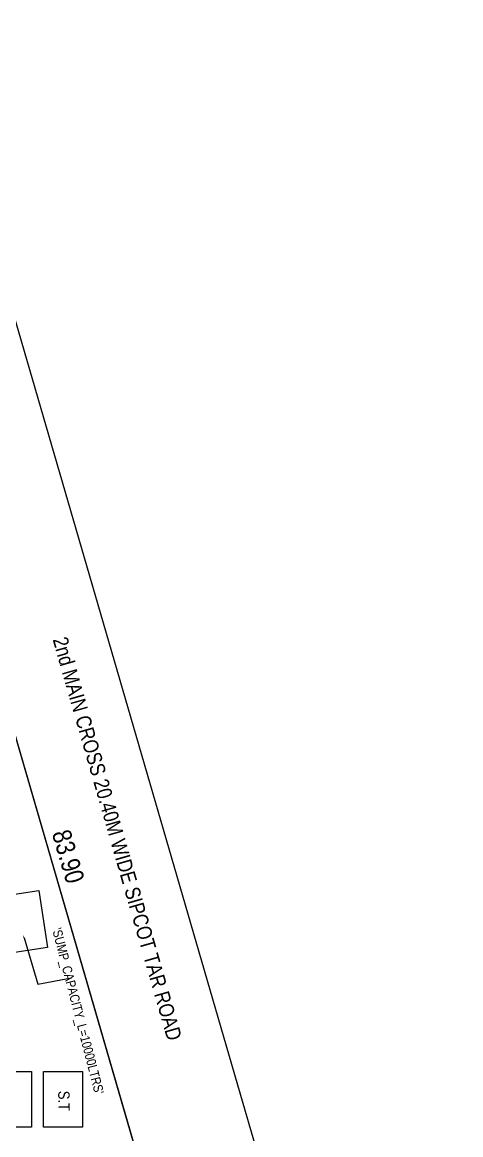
# Model space of a CAD drawing. Header units: metres. Extents: x -488 to 4759, y 38 to 2071.
# Drawn here: x 1361.4 to 1384.7, y 149.4 to 208.4 of the extents above; entities that cross this region are included whole.
import ezdxf
from ezdxf import colors
from ezdxf.entities.mleader import LeaderData, LeaderLine
from ezdxf.math import Vec2, Vec3

# ---------------------------------------------------------------- set-up
doc = ezdxf.new("R2010")
doc.units = ezdxf.units.M
doc.header["$MEASUREMENT"] = 0
for name, color, linetype in [('BLK_1_LVL_0_SIDE_SETBACK2', 102, 'Continuous'), ('PLOT_BOUNDARY', 70, 'Continuous'), ('SEPTIC_TANK_1', 146, 'Continuous'), ('SURRENDER_ROAD_WIDTH', 2, 'Continuous'), ('UG_SUMP', 194, 'Continuous')]:
    doc.layers.add(name, color=color, linetype=linetype)
doc.styles.add('2', font='swissc.ttf', dxfattribs={"height": 0.23})
doc.styles.add('CODE', font='swissc.ttf', dxfattribs={"height": 0.25})
doc.styles.add('default_mm', font='ARIALN.TTF', dxfattribs={"height": 30})
doc.styles.get("Standard").update_dxf_attribs({"font": 'arial.ttf', "height": 0.23})

msp = doc.modelspace()

# ---------------------------------------------------------------- linework, layer by layer
at = {"layer": 'BLK_1_LVL_0_SIDE_SETBACK2', "ltscale": 400}
msp.add_lwpolyline([(1319.356, 195.81711), (1319.35655, 132.91711), (1371.98801, 132.91752), (1353.71101, 195.81738), (1319.356, 195.81706)], close=True, dxfattribs=at)
at = {"layer": 'PLOT_BOUNDARY', "ltscale": 400}
msp.add_lwpolyline([(1235.40656, 205.36646), (1235.40656, 123.21646), (1374.80656, 123.21754), (1351.39578, 203.78518)], close=True, dxfattribs=at)
at = {"layer": 'SEPTIC_TANK_1', "linetype": 'ByBlock'}
for points in [[(1361.91142, 152.74894), (1361.91144, 149.7992), (1359.84857, 149.79919), (1359.84854, 152.74892)], [(1364.61705, 152.74867), (1364.61708, 149.79893), (1362.5542, 149.79892), (1362.55418, 152.74865)]]:
    msp.add_lwpolyline(points, close=True, dxfattribs=at)
at = {"layer": 'SURRENDER_ROAD_WIDTH'}
msp.add_lwpolyline([(1356.44145, 208.42004), (1381.19931, 123.21646), (1384.66273, 123.21646)], dxfattribs=at)
at = {"layer": 'UG_SUMP', "color": 194}
msp.add_lwpolyline([(1362.29498, 162.36641), (1362.76159, 159.33089), (1360.66596, 159.00876), (1360.19935, 162.04427)], close=True, dxfattribs=at)

# ---------------------------------------------------------------- texts
at = {"lineweight": -2, "attachment_point": 5, "style": 'CODE'}
for s, insert, char_height, rotation in [('2nd MAIN CROSS 20.40M WIDE SIPCOT TAR ROAD', (1366.45921, 165.1083), 0.8, 285.960746), ('\\A1;83.90', (1363.85498, 164.16136), 1, 286.2024353)]:
    msp.add_mtext(s, dxfattribs=dict(at, insert=insert, char_height=char_height, rotation=rotation))
at = {"linetype": 'ByBlock', "lineweight": 30, "insert": (1363.92459, 151.73511), "char_height": 0.6, "width": 2.4553937, "attachment_point": 1, "rotation": 270.8740504, "style": '2'}
msp.add_mtext('S.T', dxfattribs=at)
at = {"layer": 'UG_SUMP', "color": 194, "insert": (1363.48176, 160.42698), "char_height": 0.5, "attachment_point": 1, "rotation": 284.515665, "style": 'default_mm'}
msp.add_mtext_dynamic_manual_height_columns("'SUMP_CAPACITY_L=10000LTRS'", width=378.9892735, gutter_width=150, heights=[8.26319], dxfattribs=at)

# ---------------------------------------------------------------- leaders
at = {"layer": 'UG_SUMP', "color": 194}
ml = msp.add_multileader_mtext('Standard', dxfattribs=at)
ml.set_content('', color=194)
ml.set_leader_properties()
ml.build(insert=Vec2(0, 0))
ml.multileader.update_dxf_attribs({"text_right_attachment_type": 6, "dogleg_length": 0.36, "arrow_head_size": 0.18})
ctx = ml.context
ctx.base_point, ctx.char_height, ctx.arrow_head_size, ctx.landing_gap_size, ctx.plane_origin, ctx.plane_x_axis, ctx.plane_y_axis = Vec3(1364.03946, 157.72893), 0.18, 0.18, 0.09, Vec3(1422.0636, 131.04518), Vec3(0.98302134, 0.18349127), Vec3(-0.18349127, 0.98302134)
ctx.right_attachment = 6
notes = []
notes.append((ctx, [(1, (1, 1, 0), (1362.24825, 157.39458), (0.98302134, 0.18349127), 1.82215, [(0, [(1361.46428, 160.01202)], 0, [])])]))
ctx.mtext.insert, ctx.mtext.text_direction, ctx.mtext.rotation, ctx.mtext.flow_direction = Vec3(1364.11142, 157.83392), Vec3(0.98302134, 0.18349127), 0.18453686, 5
for ctx, leaders in notes:
    for number, flags, end, landing, length, lines in leaders:
        leader = LeaderData()
        leader.index, (leader.has_last_leader_line, leader.has_dogleg_vector, leader.attachment_direction) = number, flags
        leader.last_leader_point, leader.dogleg_vector, leader.dogleg_length = Vec3(end), Vec3(landing), length
        for number, points, colour, breaks in lines:
            line = LeaderLine()
            line.index, line.vertices, line.color, line.breaks = number, Vec3.list(points), colors.encode_raw_color(colour), breaks
            leader.lines.append(line)
        ctx.leaders.append(leader)

doc.saveas('drawing.dxf')
